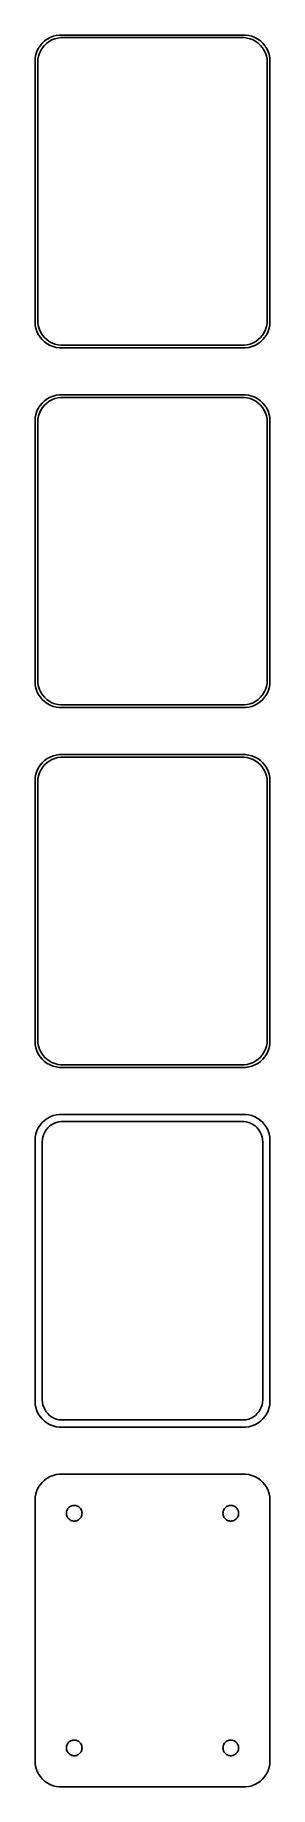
# Model space of a CAD drawing. Header units: metres. Extents: x -22 to 22, y 246 to 582.
import ezdxf

# ---------------------------------------------------------------- set-up
doc = ezdxf.new("R2010")
doc.units = ezdxf.units.M

msp = doc.modelspace()

# ---------------------------------------------------------------- linework, layer by layer
for p, q in [((-19.6289, 581.524), (-20.1791, 581.222)), ((-19.0451, 581.755), (-19.6289, 581.524)), ((-19.2724, 581.048), (-18.7178, 581.268)), ((-18.4369, 581.911), (-19.0451, 581.755)), ((-18.7178, 581.268), (-18.1401, 581.416)), ((-17.8139, 581.99), (-18.4369, 581.911)), ((-18.1401, 581.416), (-17.5482, 581.491)), ((17.8139, 581.99), (-17.8139, 581.99)), ((-17.5482, 581.491), (17.5482, 581.491)), ((17.5482, 581.491), (18.1401, 581.416)), ((18.4369, 581.911), (17.8139, 581.99)), ((18.1401, 581.416), (18.7178, 581.268)), ((19.0451, 581.755), (18.4369, 581.911)), ((18.7178, 581.268), (19.2724, 581.048)), ((19.6289, 581.524), (19.0451, 581.755)), ((20.1791, 581.222), (19.6289, 581.524)), ((-22.3429, 578.243), (-22.4606, 577.627)), ((-22.1489, 578.841), (-22.3429, 578.243)), ((-21.8815, 579.409), (-22.1489, 578.841)), ((-21.9625, 577.345), (-21.8508, 577.931)), ((-21.5451, 579.939), (-21.8815, 579.409)), ((-21.8508, 577.931), (-21.6664, 578.499)), ((-21.6664, 578.499), (-21.4124, 579.038)), ((-21.1448, 580.423), (-21.5451, 579.939)), ((-21.4124, 579.038), (-21.0928, 579.542)), ((-20.6871, 580.853), (-21.1448, 580.423)), ((-21.0928, 579.542), (-20.7126, 580.002)), ((-20.7126, 580.002), (-20.2778, 580.41)), ((-20.1791, 581.222), (-20.6871, 580.853)), ((-20.2778, 580.41), (-19.7952, 580.761)), ((-19.7952, 580.761), (-19.2724, 581.048)), ((19.2724, 581.048), (19.7952, 580.761)), ((19.7952, 580.761), (20.2778, 580.41)), ((20.6871, 580.853), (20.1791, 581.222)), ((20.2778, 580.41), (20.7126, 580.002)), ((21.1448, 580.423), (20.6871, 580.853)), ((20.7126, 580.002), (21.0928, 579.542)), ((21.0928, 579.542), (21.4124, 579.038)), ((21.5451, 579.939), (21.1448, 580.423)), ((21.4124, 579.038), (21.6664, 578.499)), ((21.8815, 579.409), (21.5451, 579.939)), ((21.6664, 578.499), (21.8508, 577.931)), ((21.8508, 577.931), (21.9625, 577.345)), ((22.1489, 578.841), (21.8815, 579.409)), ((22.3429, 578.243), (22.1489, 578.841)), ((22.4606, 577.627), (22.3429, 578.243)), ((-22.4606, 577.627), (-22.5, 577)), ((-22.5, 577), (-22.5, 527)), ((-22, 576.75), (-21.9625, 577.345)), ((-22, 527.25), (-22, 576.75)), ((21.9625, 577.345), (22, 576.75)), ((22, 576.75), (22, 527.25)), ((22.5, 577), (22.4606, 577.627)), ((22.5, 527), (22.5, 577)), ((-22.5, 527), (-22.4606, 526.373)), ((-22.4606, 526.373), (-22.3429, 525.757)), ((-22.3429, 525.757), (-22.1489, 525.159)), ((-22.1489, 525.159), (-21.8815, 524.591)), ((-21.9625, 526.655), (-22, 527.25)), ((-21.8508, 526.069), (-21.9625, 526.655)), ((-21.8815, 524.591), (-21.5451, 524.061)), ((-21.6664, 525.501), (-21.8508, 526.069)), ((-21.4124, 524.962), (-21.6664, 525.501)), ((-21.0928, 524.458), (-21.4124, 524.962)), ((-20.7126, 523.998), (-21.0928, 524.458)), ((21.0928, 524.458), (20.7126, 523.998)), ((21.4124, 524.962), (21.0928, 524.458)), ((21.6664, 525.501), (21.4124, 524.962)), ((21.5451, 524.061), (21.8815, 524.591)), ((21.8508, 526.069), (21.6664, 525.501)), ((21.9625, 526.655), (21.8508, 526.069)), ((21.8815, 524.591), (22.1489, 525.159)), ((22, 527.25), (21.9625, 526.655)), ((22.1489, 525.159), (22.3429, 525.757)), ((22.3429, 525.757), (22.4606, 526.373)), ((22.4606, 526.373), (22.5, 527)), ((-21.5451, 524.061), (-21.1448, 523.577)), ((-21.1448, 523.577), (-20.6871, 523.147)), ((-20.2778, 523.59), (-20.7126, 523.998)), ((-20.6871, 523.147), (-20.1791, 522.778)), ((-19.7952, 523.239), (-20.2778, 523.59)), ((-20.1791, 522.778), (-19.6289, 522.476)), ((-19.2724, 522.952), (-19.7952, 523.239)), ((-19.6289, 522.476), (-19.0451, 522.245)), ((-18.7178, 522.732), (-19.2724, 522.952)), ((-19.0451, 522.245), (-18.4369, 522.089)), ((-18.1401, 522.584), (-18.7178, 522.732)), ((-18.4369, 522.089), (-17.8139, 522.01)), ((-17.5482, 522.509), (-18.1401, 522.584)), ((-17.8139, 522.01), (17.8139, 522.01)), ((17.5482, 522.509), (-17.5482, 522.509)), ((18.1401, 522.584), (17.5482, 522.509)), ((17.8139, 522.01), (18.4369, 522.089)), ((18.7178, 522.732), (18.1401, 522.584)), ((18.4369, 522.089), (19.0451, 522.245)), ((19.2724, 522.952), (18.7178, 522.732)), ((19.0451, 522.245), (19.6289, 522.476)), ((19.7952, 523.239), (19.2724, 522.952)), ((19.6289, 522.476), (20.1791, 522.778)), ((20.2778, 523.59), (19.7952, 523.239)), ((20.1791, 522.778), (20.6871, 523.147)), ((20.7126, 523.998), (20.2778, 523.59)), ((20.6871, 523.147), (21.1448, 523.577)), ((21.1448, 523.577), (21.5451, 524.061)), ((-21.5451, 510.939), (-21.8815, 510.409)), ((-21.1448, 511.423), (-21.5451, 510.939)), ((-20.6871, 511.853), (-21.1448, 511.423)), ((-21.0928, 510.542), (-20.7126, 511.002)), ((-20.7126, 511.002), (-20.2778, 511.41)), ((-20.1791, 512.222), (-20.6871, 511.853)), ((-20.2778, 511.41), (-19.7952, 511.761)), ((-19.6289, 512.524), (-20.1791, 512.222)), ((-19.7952, 511.761), (-19.2724, 512.048)), ((-19.0451, 512.755), (-19.6289, 512.524)), ((-19.2724, 512.048), (-18.7178, 512.268)), ((-18.4369, 512.911), (-19.0451, 512.755)), ((-18.7178, 512.268), (-18.1401, 512.416)), ((-17.8139, 512.99), (-18.4369, 512.911)), ((-18.1401, 512.416), (-17.5482, 512.491)), ((17.8139, 512.99), (-17.8139, 512.99)), ((-17.5482, 512.491), (17.5482, 512.491)), ((17.5482, 512.491), (18.1401, 512.416)), ((18.4369, 512.911), (17.8139, 512.99)), ((18.1401, 512.416), (18.7178, 512.268)), ((19.0451, 512.755), (18.4369, 512.911)), ((18.7178, 512.268), (19.2724, 512.048)), ((19.6289, 512.524), (19.0451, 512.755)), ((19.2724, 512.048), (19.7952, 511.761)), ((20.1791, 512.222), (19.6289, 512.524)), ((19.7952, 511.761), (20.2778, 511.41)), ((20.6871, 511.853), (20.1791, 512.222)), ((20.2778, 511.41), (20.7126, 511.002)), ((21.1448, 511.423), (20.6871, 511.853)), ((20.7126, 511.002), (21.0928, 510.542)), ((21.5451, 510.939), (21.1448, 511.423)), ((21.8815, 510.409), (21.5451, 510.939)), ((-22.4606, 508.627), (-22.5, 508)), ((-22.5, 508), (-22.5, 458)), ((-22.3429, 509.243), (-22.4606, 508.627)), ((-22.1489, 509.841), (-22.3429, 509.243)), ((-21.8815, 510.409), (-22.1489, 509.841)), ((-22, 507.75), (-21.9625, 508.345)), ((-22, 458.25), (-22, 507.75)), ((-21.9625, 508.345), (-21.8508, 508.931)), ((-21.8508, 508.931), (-21.6664, 509.499)), ((-21.6664, 509.499), (-21.4124, 510.038)), ((-21.4124, 510.038), (-21.0928, 510.542)), ((21.0928, 510.542), (21.4124, 510.038)), ((21.4124, 510.038), (21.6664, 509.499)), ((21.6664, 509.499), (21.8508, 508.931)), ((21.8508, 508.931), (21.9625, 508.345)), ((22.1489, 509.841), (21.8815, 510.409)), ((21.9625, 508.345), (22, 507.75)), ((22, 507.75), (22, 458.25)), ((22.3429, 509.243), (22.1489, 509.841)), ((22.4606, 508.627), (22.3429, 509.243)), ((22.5, 508), (22.4606, 508.627)), ((22.5, 458), (22.5, 508)), ((-22.5, 458), (-22.4606, 457.373)), ((-22.4606, 457.373), (-22.3429, 456.757)), ((-21.9625, 457.655), (-22, 458.25)), ((-21.8508, 457.069), (-21.9625, 457.655)), ((-21.6664, 456.501), (-21.8508, 457.069)), ((21.8508, 457.069), (21.6664, 456.501)), ((21.9625, 457.655), (21.8508, 457.069)), ((22, 458.25), (21.9625, 457.655)), ((22.3429, 456.757), (22.4606, 457.373)), ((22.4606, 457.373), (22.5, 458)), ((-22.3429, 456.757), (-22.1489, 456.159)), ((-22.1489, 456.159), (-21.8815, 455.591)), ((-21.8815, 455.591), (-21.5451, 455.061)), ((-21.4124, 455.962), (-21.6664, 456.501)), ((-21.5451, 455.061), (-21.1448, 454.577)), ((-21.0928, 455.458), (-21.4124, 455.962)), ((-21.1448, 454.577), (-20.6871, 454.147)), ((-20.7126, 454.998), (-21.0928, 455.458)), ((-20.2778, 454.59), (-20.7126, 454.998)), ((-20.6871, 454.147), (-20.1791, 453.778)), ((-19.7952, 454.239), (-20.2778, 454.59)), ((-20.1791, 453.778), (-19.6289, 453.476)), ((-19.2724, 453.952), (-19.7952, 454.239)), ((-18.7178, 453.732), (-19.2724, 453.952)), ((-18.1401, 453.584), (-18.7178, 453.732)), ((-17.5482, 453.509), (-18.1401, 453.584)), ((18.1401, 453.584), (17.5482, 453.509)), ((18.7178, 453.732), (18.1401, 453.584)), ((19.2724, 453.952), (18.7178, 453.732)), ((19.7952, 454.239), (19.2724, 453.952)), ((19.6289, 453.476), (20.1791, 453.778)), ((20.2778, 454.59), (19.7952, 454.239)), ((20.1791, 453.778), (20.6871, 454.147)), ((20.7126, 454.998), (20.2778, 454.59)), ((20.6871, 454.147), (21.1448, 454.577)), ((21.0928, 455.458), (20.7126, 454.998)), ((21.4124, 455.962), (21.0928, 455.458)), ((21.1448, 454.577), (21.5451, 455.061)), ((21.6664, 456.501), (21.4124, 455.962)), ((21.5451, 455.061), (21.8815, 455.591)), ((21.8815, 455.591), (22.1489, 456.159)), ((22.1489, 456.159), (22.3429, 456.757)), ((-19.6289, 453.476), (-19.0451, 453.245)), ((-19.0451, 453.245), (-18.4369, 453.089)), ((-18.4369, 453.089), (-17.8139, 453.01)), ((-17.8139, 453.01), (17.8139, 453.01)), ((17.5482, 453.509), (-17.5482, 453.509)), ((17.8139, 453.01), (18.4369, 453.089)), ((18.4369, 453.089), (19.0451, 453.245)), ((19.0451, 453.245), (19.6289, 453.476)), ((-19.6289, 443.524), (-20.1791, 443.222)), ((-19.0451, 443.755), (-19.6289, 443.524)), ((-18.4369, 443.911), (-19.0451, 443.755)), ((-17.8139, 443.99), (-18.4369, 443.911)), ((17.8139, 443.99), (-17.8139, 443.99)), ((18.4369, 443.911), (17.8139, 443.99)), ((19.0451, 443.755), (18.4369, 443.911)), ((19.6289, 443.524), (19.0451, 443.755)), ((20.1791, 443.222), (19.6289, 443.524)), ((-22.3429, 440.243), (-22.4606, 439.627)), ((-22.1489, 440.841), (-22.3429, 440.243)), ((-21.8815, 441.409), (-22.1489, 440.841)), ((-21.5451, 441.939), (-21.8815, 441.409)), ((-21.8508, 439.931), (-21.6664, 440.499)), ((-21.6664, 440.499), (-21.4124, 441.038)), ((-21.1448, 442.423), (-21.5451, 441.939)), ((-21.4124, 441.038), (-21.0928, 441.542)), ((-20.6871, 442.853), (-21.1448, 442.423)), ((-21.0928, 441.542), (-20.7126, 442.002)), ((-20.7126, 442.002), (-20.2778, 442.41)), ((-20.1791, 443.222), (-20.6871, 442.853)), ((-20.2778, 442.41), (-19.7952, 442.761)), ((-19.7952, 442.761), (-19.2724, 443.048)), ((-19.2724, 443.048), (-18.7178, 443.268)), ((-18.7178, 443.268), (-18.1401, 443.416)), ((-18.1401, 443.416), (-17.5482, 443.491)), ((-17.5482, 443.491), (17.5482, 443.491)), ((17.5482, 443.491), (18.1401, 443.416)), ((18.1401, 443.416), (18.7178, 443.268)), ((18.7178, 443.268), (19.2724, 443.048)), ((19.2724, 443.048), (19.7952, 442.761)), ((19.7952, 442.761), (20.2778, 442.41)), ((20.6871, 442.853), (20.1791, 443.222)), ((20.2778, 442.41), (20.7126, 442.002)), ((21.1448, 442.423), (20.6871, 442.853)), ((20.7126, 442.002), (21.0928, 441.542)), ((21.0928, 441.542), (21.4124, 441.038)), ((21.5451, 441.939), (21.1448, 442.423)), ((21.4124, 441.038), (21.6664, 440.499)), ((21.8815, 441.409), (21.5451, 441.939)), ((21.6664, 440.499), (21.8508, 439.931)), ((22.1489, 440.841), (21.8815, 441.409)), ((22.3429, 440.243), (22.1489, 440.841)), ((22.4606, 439.627), (22.3429, 440.243)), ((-22.4606, 439.627), (-22.5, 439)), ((-22.5, 439), (-22.5, 389)), ((-22, 438.75), (-21.9625, 439.345)), ((-22, 389.25), (-22, 438.75)), ((-21.9625, 439.345), (-21.8508, 439.931)), ((21.8508, 439.931), (21.9625, 439.345)), ((21.9625, 439.345), (22, 438.75)), ((22, 438.75), (22, 389.25)), ((22.5, 439), (22.4606, 439.627)), ((22.5, 389), (22.5, 439)), ((-22.5, 389), (-22.4606, 388.373)), ((-22.4606, 388.373), (-22.3429, 387.757)), ((-22.3429, 387.757), (-22.1489, 387.159)), ((-22.1489, 387.159), (-21.8815, 386.591)), ((-21.9625, 388.655), (-22, 389.25)), ((-21.8508, 388.069), (-21.9625, 388.655)), ((-21.8815, 386.591), (-21.5451, 386.061)), ((-21.6664, 387.501), (-21.8508, 388.069)), ((-21.4124, 386.962), (-21.6664, 387.501)), ((-21.0928, 386.458), (-21.4124, 386.962)), ((-20.7126, 385.998), (-21.0928, 386.458)), ((21.0928, 386.458), (20.7126, 385.998)), ((21.4124, 386.962), (21.0928, 386.458)), ((21.6664, 387.501), (21.4124, 386.962)), ((21.5451, 386.061), (21.8815, 386.591)), ((21.8508, 388.069), (21.6664, 387.501)), ((21.9625, 388.655), (21.8508, 388.069)), ((21.8815, 386.591), (22.1489, 387.159)), ((22, 389.25), (21.9625, 388.655)), ((22.1489, 387.159), (22.3429, 387.757)), ((22.3429, 387.757), (22.4606, 388.373)), ((22.4606, 388.373), (22.5, 389)), ((-21.5451, 386.061), (-21.1448, 385.577)), ((-21.1448, 385.577), (-20.6871, 385.147)), ((-20.2778, 385.59), (-20.7126, 385.998)), ((-20.6871, 385.147), (-20.1791, 384.778)), ((-19.7952, 385.239), (-20.2778, 385.59)), ((-20.1791, 384.778), (-19.6289, 384.476)), ((-19.2724, 384.952), (-19.7952, 385.239)), ((-19.6289, 384.476), (-19.0451, 384.245)), ((-18.7178, 384.732), (-19.2724, 384.952)), ((-19.0451, 384.245), (-18.4369, 384.089)), ((-18.1401, 384.584), (-18.7178, 384.732)), ((-18.4369, 384.089), (-17.8139, 384.01)), ((-17.5482, 384.509), (-18.1401, 384.584)), ((-17.8139, 384.01), (17.8139, 384.01)), ((17.5482, 384.509), (-17.5482, 384.509)), ((18.1401, 384.584), (17.5482, 384.509)), ((17.8139, 384.01), (18.4369, 384.089)), ((18.7178, 384.732), (18.1401, 384.584)), ((18.4369, 384.089), (19.0451, 384.245)), ((19.2724, 384.952), (18.7178, 384.732)), ((19.0451, 384.245), (19.6289, 384.476)), ((19.7952, 385.239), (19.2724, 384.952)), ((19.6289, 384.476), (20.1791, 384.778)), ((20.2778, 385.59), (19.7952, 385.239)), ((20.1791, 384.778), (20.6871, 385.147)), ((20.7126, 385.998), (20.2778, 385.59)), ((20.6871, 385.147), (21.1448, 385.577)), ((21.1448, 385.577), (21.5451, 386.061)), ((-21.5451, 372.939), (-21.8815, 372.409)), ((-21.1448, 373.423), (-21.5451, 372.939)), ((-20.6871, 373.853), (-21.1448, 373.423)), ((-20.1791, 374.222), (-20.6871, 373.853)), ((-19.6289, 374.524), (-20.1791, 374.222)), ((-19.7165, 372.731), (-19.3234, 373.017)), ((-19.0451, 374.755), (-19.6289, 374.524)), ((-19.3234, 373.017), (-18.8975, 373.251)), ((-18.4369, 374.911), (-19.0451, 374.755)), ((-18.8975, 373.251), (-18.4457, 373.43)), ((-18.4457, 373.43), (-17.9751, 373.551)), ((-17.8139, 374.99), (-18.4369, 374.911)), ((-17.9751, 373.551), (-17.493, 373.612)), ((17.8139, 374.99), (-17.8139, 374.99)), ((-17.493, 373.612), (17.493, 373.612)), ((17.493, 373.612), (17.9751, 373.551)), ((18.4369, 374.911), (17.8139, 374.99)), ((17.9751, 373.551), (18.4457, 373.43)), ((19.0451, 374.755), (18.4369, 374.911)), ((18.4457, 373.43), (18.8975, 373.251)), ((18.8975, 373.251), (19.3234, 373.017)), ((19.6289, 374.524), (19.0451, 374.755)), ((19.3234, 373.017), (19.7165, 372.731)), ((20.1791, 374.222), (19.6289, 374.524)), ((20.6871, 373.853), (20.1791, 374.222)), ((21.1448, 373.423), (20.6871, 373.853)), ((21.5451, 372.939), (21.1448, 373.423)), ((21.8815, 372.409), (21.5451, 372.939)), ((-22.4606, 370.627), (-22.5, 370)), ((-22.5, 370), (-22.5, 320)), ((-22.3429, 371.243), (-22.4606, 370.627)), ((-22.1489, 371.841), (-22.3429, 371.243)), ((-21.8815, 372.409), (-22.1489, 371.841)), ((-21.1195, 369.75), (-21.089, 370.235)), ((-21.1195, 320.25), (-21.1195, 369.75)), ((-21.089, 370.235), (-20.9979, 370.712)), ((-20.9979, 370.712), (-20.8477, 371.174)), ((-20.8477, 371.174), (-20.6408, 371.614)), ((-20.6408, 371.614), (-20.3805, 372.024)), ((-20.3805, 372.024), (-20.0707, 372.399)), ((-20.0707, 372.399), (-19.7165, 372.731)), ((19.7165, 372.731), (20.0707, 372.399)), ((20.0707, 372.399), (20.3805, 372.024)), ((20.3805, 372.024), (20.6408, 371.614)), ((20.6408, 371.614), (20.8477, 371.174)), ((20.8477, 371.174), (20.9979, 370.712)), ((20.9979, 370.712), (21.089, 370.235)), ((21.089, 370.235), (21.1195, 369.75)), ((21.1195, 369.75), (21.1195, 320.25)), ((22.1489, 371.841), (21.8815, 372.409)), ((22.3429, 371.243), (22.1489, 371.841)), ((22.4606, 370.627), (22.3429, 371.243)), ((22.5, 370), (22.4606, 370.627)), ((22.5, 320), (22.5, 370)), ((-22.5, 320), (-22.4606, 319.373)), ((-22.4606, 319.373), (-22.3429, 318.757)), ((-21.089, 319.765), (-21.1195, 320.25)), ((-20.9979, 319.288), (-21.089, 319.765)), ((-20.8477, 318.826), (-20.9979, 319.288)), ((20.9979, 319.288), (20.8477, 318.826)), ((21.089, 319.765), (20.9979, 319.288)), ((21.1195, 320.25), (21.089, 319.765)), ((22.3429, 318.757), (22.4606, 319.373)), ((22.4606, 319.373), (22.5, 320)), ((-22.3429, 318.757), (-22.1489, 318.159)), ((-22.1489, 318.159), (-21.8815, 317.591)), ((-21.8815, 317.591), (-21.5451, 317.061)), ((-21.5451, 317.061), (-21.1448, 316.577)), ((-21.1448, 316.577), (-20.6871, 316.147)), ((-20.6408, 318.386), (-20.8477, 318.826)), ((-20.6871, 316.147), (-20.1791, 315.778)), ((-20.3805, 317.976), (-20.6408, 318.386)), ((-20.0707, 317.601), (-20.3805, 317.976)), ((-19.7165, 317.269), (-20.0707, 317.601)), ((-19.3234, 316.983), (-19.7165, 317.269)), ((-18.8975, 316.749), (-19.3234, 316.983)), ((-18.4457, 316.57), (-18.8975, 316.749)), ((-17.9751, 316.449), (-18.4457, 316.57)), ((-17.493, 316.388), (-17.9751, 316.449)), ((17.493, 316.388), (-17.493, 316.388)), ((17.9751, 316.449), (17.493, 316.388)), ((18.4457, 316.57), (17.9751, 316.449)), ((18.8975, 316.749), (18.4457, 316.57)), ((19.3234, 316.983), (18.8975, 316.749)), ((19.7165, 317.269), (19.3234, 316.983)), ((20.0707, 317.601), (19.7165, 317.269)), ((20.3805, 317.976), (20.0707, 317.601)), ((20.1791, 315.778), (20.6871, 316.147)), ((20.6408, 318.386), (20.3805, 317.976)), ((20.8477, 318.826), (20.6408, 318.386)), ((20.6871, 316.147), (21.1448, 316.577)), ((21.1448, 316.577), (21.5451, 317.061)), ((21.5451, 317.061), (21.8815, 317.591)), ((21.8815, 317.591), (22.1489, 318.159)), ((22.1489, 318.159), (22.3429, 318.757)), ((-20.1791, 315.778), (-19.6289, 315.476)), ((-19.6289, 315.476), (-19.0451, 315.245)), ((-19.0451, 315.245), (-18.4369, 315.089)), ((-18.4369, 315.089), (-17.8139, 315.01)), ((-17.8139, 315.01), (17.8139, 315.01)), ((17.8139, 315.01), (18.4369, 315.089)), ((18.4369, 315.089), (19.0451, 315.245)), ((19.0451, 315.245), (19.6289, 315.476)), ((19.6289, 315.476), (20.1791, 315.778)), ((-19.0451, 305.755), (-19.6289, 305.524)), ((-18.4369, 305.911), (-19.0451, 305.755)), ((-17.8139, 305.99), (-18.4369, 305.911)), ((17.8139, 305.99), (-17.8139, 305.99)), ((18.4369, 305.911), (17.8139, 305.99)), ((19.0451, 305.755), (18.4369, 305.911)), ((19.6289, 305.524), (19.0451, 305.755)), ((-22.1489, 302.841), (-22.3429, 302.243)), ((-21.8815, 303.409), (-22.1489, 302.841)), ((-21.5451, 303.939), (-21.8815, 303.409)), ((-21.1448, 304.423), (-21.5451, 303.939)), ((-20.6871, 304.853), (-21.1448, 304.423)), ((-20.1791, 305.222), (-20.6871, 304.853)), ((-19.6289, 305.524), (-20.1791, 305.222)), ((20.1791, 305.222), (19.6289, 305.524)), ((20.6871, 304.853), (20.1791, 305.222)), ((21.1448, 304.423), (20.6871, 304.853)), ((21.5451, 303.939), (21.1448, 304.423)), ((21.8815, 303.409), (21.5451, 303.939)), ((22.1489, 302.841), (21.8815, 303.409)), ((22.3429, 302.243), (22.1489, 302.841)), ((-22.4606, 301.627), (-22.5, 301)), ((-22.5, 301), (-22.5, 251)), ((-22.3429, 302.243), (-22.4606, 301.627)), ((-16.4529, 298.873), (-16.3947, 299.052)), ((-16.3947, 299.052), (-16.3145, 299.223)), ((-16.3145, 299.223), (-16.2135, 299.382)), ((-16.2135, 299.382), (-16.0934, 299.527)), ((-16.0934, 299.527), (-15.9561, 299.656)), ((-15.9561, 299.656), (-15.8037, 299.766)), ((-15.8037, 299.766), (-15.6387, 299.857)), ((-15.6387, 299.857), (-15.4635, 299.927)), ((-15.4635, 299.927), (-15.2811, 299.973)), ((-15.2811, 299.973), (-15.0942, 299.997)), ((-15.0942, 299.997), (-14.9058, 299.997)), ((-14.9058, 299.997), (-14.7189, 299.973)), ((-14.7189, 299.973), (-14.5365, 299.927)), ((-14.5365, 299.927), (-14.3613, 299.857)), ((-14.3613, 299.857), (-14.1963, 299.766)), ((-14.1963, 299.766), (-14.0439, 299.656)), ((-14.0439, 299.656), (-13.9065, 299.527)), ((-13.9065, 299.527), (-13.7865, 299.382)), ((-13.7865, 299.382), (-13.6855, 299.223)), ((-13.6855, 299.223), (-13.6053, 299.052)), ((-13.6053, 299.052), (-13.5471, 298.873)), ((13.5471, 298.873), (13.6053, 299.052)), ((13.6053, 299.052), (13.6855, 299.223)), ((13.6855, 299.223), (13.7865, 299.382)), ((13.7865, 299.382), (13.9065, 299.527)), ((13.9065, 299.527), (14.0439, 299.656)), ((14.0439, 299.656), (14.1963, 299.766)), ((14.1963, 299.766), (14.3613, 299.857)), ((14.3613, 299.857), (14.5365, 299.927)), ((14.5365, 299.927), (14.7189, 299.973)), ((14.7189, 299.973), (14.9058, 299.997)), ((14.9058, 299.997), (15.0942, 299.997)), ((15.0942, 299.997), (15.2811, 299.973)), ((15.2811, 299.973), (15.4635, 299.927)), ((15.4635, 299.927), (15.6387, 299.857)), ((15.6387, 299.857), (15.8037, 299.766)), ((15.8037, 299.766), (15.9561, 299.656)), ((15.9561, 299.656), (16.0934, 299.527)), ((16.0934, 299.527), (16.2135, 299.382)), ((16.2135, 299.382), (16.3145, 299.223)), ((16.3145, 299.223), (16.3947, 299.052)), ((16.3947, 299.052), (16.4529, 298.873)), ((22.4606, 301.627), (22.3429, 302.243)), ((22.5, 301), (22.4606, 301.627)), ((22.5, 251), (22.5, 301)), ((-16.5, 298.5), (-16.4882, 298.688)), ((-16.4882, 298.312), (-16.5, 298.5)), ((-16.4882, 298.688), (-16.4529, 298.873)), ((-16.4529, 298.127), (-16.4882, 298.312)), ((-16.3947, 297.948), (-16.4529, 298.127)), ((-16.3145, 297.777), (-16.3947, 297.948)), ((-16.2135, 297.618), (-16.3145, 297.777)), ((-16.0934, 297.473), (-16.2135, 297.618)), ((-15.9561, 297.344), (-16.0934, 297.473)), ((-15.8037, 297.234), (-15.9561, 297.344)), ((-15.6387, 297.143), (-15.8037, 297.234)), ((-15.4635, 297.073), (-15.6387, 297.143)), ((-15.2811, 297.027), (-15.4635, 297.073)), ((-15.0942, 297.003), (-15.2811, 297.027)), ((-14.9058, 297.003), (-15.0942, 297.003)), ((-14.7189, 297.027), (-14.9058, 297.003)), ((-14.5365, 297.073), (-14.7189, 297.027)), ((-14.3613, 297.143), (-14.5365, 297.073)), ((-14.1963, 297.234), (-14.3613, 297.143)), ((-14.0439, 297.344), (-14.1963, 297.234)), ((-13.9065, 297.473), (-14.0439, 297.344)), ((-13.7865, 297.618), (-13.9065, 297.473)), ((-13.6855, 297.777), (-13.7865, 297.618)), ((-13.6053, 297.948), (-13.6855, 297.777)), ((-13.5471, 298.127), (-13.6053, 297.948)), ((-13.5471, 298.873), (-13.5118, 298.688)), ((-13.5118, 298.312), (-13.5471, 298.127)), ((-13.5118, 298.688), (-13.5, 298.5)), ((-13.5, 298.5), (-13.5118, 298.312)), ((13.5, 298.5), (13.5118, 298.688)), ((13.5118, 298.312), (13.5, 298.5)), ((13.5118, 298.688), (13.5471, 298.873)), ((13.5471, 298.127), (13.5118, 298.312)), ((13.6053, 297.948), (13.5471, 298.127)), ((13.6855, 297.777), (13.6053, 297.948)), ((13.7865, 297.618), (13.6855, 297.777)), ((13.9065, 297.473), (13.7865, 297.618)), ((14.0439, 297.344), (13.9065, 297.473)), ((14.1963, 297.234), (14.0439, 297.344)), ((14.3613, 297.143), (14.1963, 297.234)), ((14.5365, 297.073), (14.3613, 297.143)), ((14.7189, 297.027), (14.5365, 297.073)), ((14.9058, 297.003), (14.7189, 297.027)), ((15.0942, 297.003), (14.9058, 297.003)), ((15.2811, 297.027), (15.0942, 297.003)), ((15.4635, 297.073), (15.2811, 297.027)), ((15.6387, 297.143), (15.4635, 297.073)), ((15.8037, 297.234), (15.6387, 297.143)), ((15.9561, 297.344), (15.8037, 297.234)), ((16.0934, 297.473), (15.9561, 297.344)), ((16.2135, 297.618), (16.0934, 297.473)), ((16.3145, 297.777), (16.2135, 297.618)), ((16.3947, 297.948), (16.3145, 297.777)), ((16.4529, 298.127), (16.3947, 297.948)), ((16.4529, 298.873), (16.4882, 298.688)), ((16.4882, 298.312), (16.4529, 298.127)), ((16.4882, 298.688), (16.5, 298.5)), ((16.5, 298.5), (16.4882, 298.312)), ((-16.5, 253.5), (-16.4882, 253.688)), ((-16.4882, 253.312), (-16.5, 253.5)), ((-16.4882, 253.688), (-16.4529, 253.873)), ((-16.4529, 253.127), (-16.4882, 253.312)), ((-16.4529, 253.873), (-16.3947, 254.052)), ((-16.3947, 252.948), (-16.4529, 253.127)), ((-16.3947, 254.052), (-16.3145, 254.223)), ((-16.3145, 252.777), (-16.3947, 252.948)), ((-16.3145, 254.223), (-16.2135, 254.382)), ((-16.2135, 252.618), (-16.3145, 252.777)), ((-16.2135, 254.382), (-16.0934, 254.527)), ((-16.0934, 252.473), (-16.2135, 252.618)), ((-16.0934, 254.527), (-15.9561, 254.656)), ((-15.9561, 252.344), (-16.0934, 252.473)), ((-15.9561, 254.656), (-15.8037, 254.766)), ((-15.8037, 252.234), (-15.9561, 252.344)), ((-15.8037, 254.766), (-15.6387, 254.857)), ((-15.6387, 252.143), (-15.8037, 252.234)), ((-15.6387, 254.857), (-15.4635, 254.927)), ((-15.4635, 252.073), (-15.6387, 252.143)), ((-15.4635, 254.927), (-15.2811, 254.973)), ((-15.2811, 252.027), (-15.4635, 252.073)), ((-15.2811, 254.973), (-15.0942, 254.997)), ((-15.0942, 252.003), (-15.2811, 252.027)), ((-15.0942, 254.997), (-14.9058, 254.997)), ((-14.9058, 252.003), (-15.0942, 252.003)), ((-14.9058, 254.997), (-14.7189, 254.973)), ((-14.7189, 252.027), (-14.9058, 252.003)), ((-14.7189, 254.973), (-14.5365, 254.927)), ((-14.5365, 252.073), (-14.7189, 252.027)), ((-14.5365, 254.927), (-14.3613, 254.857)), ((-14.3613, 252.143), (-14.5365, 252.073)), ((-14.3613, 254.857), (-14.1963, 254.766)), ((-14.1963, 252.234), (-14.3613, 252.143)), ((-14.1963, 254.766), (-14.0439, 254.656)), ((-14.0439, 252.344), (-14.1963, 252.234)), ((-14.0439, 254.656), (-13.9065, 254.527)), ((-13.9065, 252.473), (-14.0439, 252.344)), ((-13.9065, 254.527), (-13.7865, 254.382)), ((-13.7865, 252.618), (-13.9065, 252.473)), ((-13.7865, 254.382), (-13.6855, 254.223)), ((-13.6855, 252.777), (-13.7865, 252.618)), ((-13.6855, 254.223), (-13.6053, 254.052)), ((-13.6053, 252.948), (-13.6855, 252.777)), ((-13.6053, 254.052), (-13.5471, 253.873)), ((-13.5471, 253.127), (-13.6053, 252.948)), ((-13.5471, 253.873), (-13.5118, 253.688)), ((-13.5118, 253.312), (-13.5471, 253.127)), ((-13.5118, 253.688), (-13.5, 253.5)), ((-13.5, 253.5), (-13.5118, 253.312)), ((13.5, 253.5), (13.5118, 253.688)), ((13.5118, 253.312), (13.5, 253.5)), ((13.5118, 253.688), (13.5471, 253.873)), ((13.5471, 253.127), (13.5118, 253.312)), ((13.5471, 253.873), (13.6053, 254.052)), ((13.6053, 252.948), (13.5471, 253.127)), ((13.6053, 254.052), (13.6855, 254.223)), ((13.6855, 252.777), (13.6053, 252.948)), ((13.6855, 254.223), (13.7865, 254.382)), ((13.7865, 252.618), (13.6855, 252.777)), ((13.7865, 254.382), (13.9065, 254.527)), ((13.9065, 252.473), (13.7865, 252.618)), ((13.9065, 254.527), (14.0439, 254.656)), ((14.0439, 252.344), (13.9065, 252.473)), ((14.0439, 254.656), (14.1963, 254.766)), ((14.1963, 252.234), (14.0439, 252.344)), ((14.1963, 254.766), (14.3613, 254.857)), ((14.3613, 252.143), (14.1963, 252.234)), ((14.3613, 254.857), (14.5365, 254.927)), ((14.5365, 252.073), (14.3613, 252.143)), ((14.5365, 254.927), (14.7189, 254.973)), ((14.7189, 252.027), (14.5365, 252.073)), ((14.7189, 254.973), (14.9058, 254.997)), ((14.9058, 252.003), (14.7189, 252.027)), ((14.9058, 254.997), (15.0942, 254.997)), ((15.0942, 252.003), (14.9058, 252.003)), ((15.0942, 254.997), (15.2811, 254.973)), ((15.2811, 252.027), (15.0942, 252.003)), ((15.2811, 254.973), (15.4635, 254.927)), ((15.4635, 252.073), (15.2811, 252.027)), ((15.4635, 254.927), (15.6387, 254.857)), ((15.6387, 252.143), (15.4635, 252.073)), ((15.6387, 254.857), (15.8037, 254.766)), ((15.8037, 252.234), (15.6387, 252.143)), ((15.8037, 254.766), (15.9561, 254.656)), ((15.9561, 252.344), (15.8037, 252.234)), ((15.9561, 254.656), (16.0934, 254.527)), ((16.0934, 252.473), (15.9561, 252.344)), ((16.0934, 254.527), (16.2135, 254.382)), ((16.2135, 252.618), (16.0934, 252.473)), ((16.2135, 254.382), (16.3145, 254.223)), ((16.3145, 252.777), (16.2135, 252.618)), ((16.3145, 254.223), (16.3947, 254.052)), ((16.3947, 252.948), (16.3145, 252.777)), ((16.3947, 254.052), (16.4529, 253.873)), ((16.4529, 253.127), (16.3947, 252.948)), ((16.4529, 253.873), (16.4882, 253.688)), ((16.4882, 253.312), (16.4529, 253.127)), ((16.4882, 253.688), (16.5, 253.5)), ((16.5, 253.5), (16.4882, 253.312)), ((-22.5, 251), (-22.4606, 250.373)), ((-22.4606, 250.373), (-22.3429, 249.757)), ((-22.3429, 249.757), (-22.1489, 249.159)), ((-22.1489, 249.159), (-21.8815, 248.591)), ((21.8815, 248.591), (22.1489, 249.159)), ((22.1489, 249.159), (22.3429, 249.757)), ((22.3429, 249.757), (22.4606, 250.373)), ((22.4606, 250.373), (22.5, 251)), ((-21.8815, 248.591), (-21.5451, 248.061)), ((-21.5451, 248.061), (-21.1448, 247.577)), ((-21.1448, 247.577), (-20.6871, 247.147)), ((-20.6871, 247.147), (-20.1791, 246.778)), ((-20.1791, 246.778), (-19.6289, 246.476)), ((-19.6289, 246.476), (-19.0451, 246.245)), ((-19.0451, 246.245), (-18.4369, 246.089)), ((-18.4369, 246.089), (-17.8139, 246.01)), ((-17.8139, 246.01), (17.8139, 246.01)), ((17.8139, 246.01), (18.4369, 246.089)), ((18.4369, 246.089), (19.0451, 246.245)), ((19.0451, 246.245), (19.6289, 246.476)), ((19.6289, 246.476), (20.1791, 246.778)), ((20.1791, 246.778), (20.6871, 247.147)), ((20.6871, 247.147), (21.1448, 247.577)), ((21.1448, 247.577), (21.5451, 248.061)), ((21.5451, 248.061), (21.8815, 248.591))]:
    msp.add_line(p, q)

doc.saveas('drawing.dxf')
